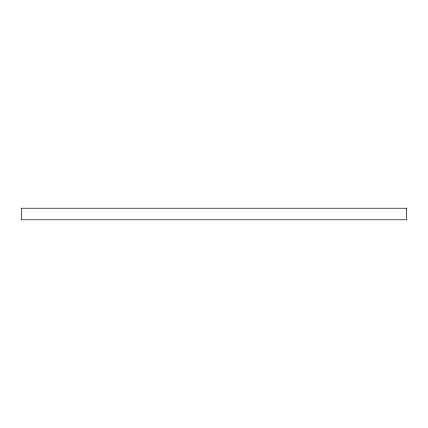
<?xml version="1.0" encoding="UTF-8"?>
<svg xmlns="http://www.w3.org/2000/svg" width="428" height="428" viewBox="0 0 428 428"><rect width="100%" height="100%" fill="white"/><g stroke="black" fill="none" stroke-linecap="round" stroke-linejoin="round"><path stroke-width="0.64" d="M406.6 208.222L21.4 208.222L21.4 219.778L406.6 219.778L406.6 208.222"/></g></svg>
